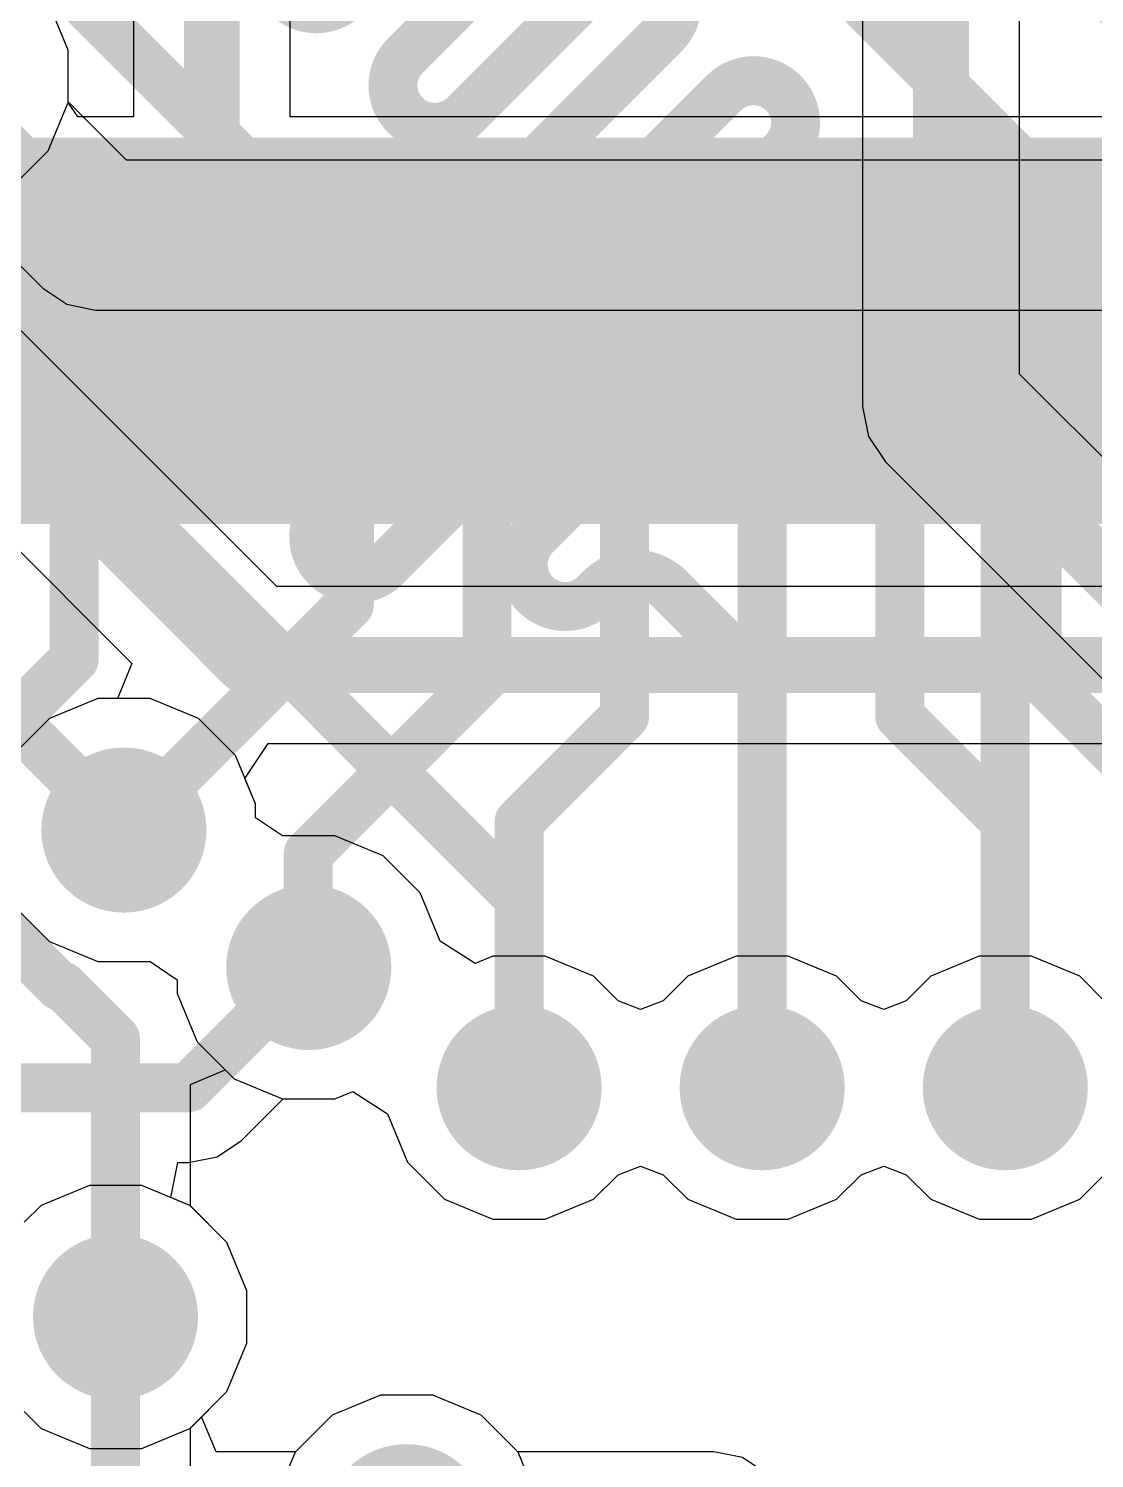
# Model space of a CAD drawing. Header units: inches. Extents: x -3 to 128, y -12 to 41.
# Drawn here: x 95.37 to 99.25, y 24.21 to 29.41 of the extents above; entities that cross this region are included whole.
import ezdxf

# ---------------------------------------------------------------- set-up
doc = ezdxf.new("R2010")
doc.units = ezdxf.units.IN
for name, color, linetype in [('Bottom Layer', 5, 'Continuous'), ('Layer 1', 16, 'Continuous'), ('Layer 2', 76, 'Continuous'), ('Top Layer', 1, 'Continuous'), ('Top Paste', 8, 'Continuous'), ('Top Solder', 216, 'Continuous'), ('Via Holes', 16, 'Continuous')]:
    doc.layers.add(name, color=color, linetype=linetype)

msp = doc.modelspace()

# ---------------------------------------------------------------- hatches: boundary and pattern name
at = {"layer": 'Bottom Layer'}
h = msp.add_hatch(color=5, dxfattribs=at)
edge = h.paths.add_edge_path()
edge.add_arc((95.72059596, 26.4952607), 0.2999994, 0, 360)
h = msp.add_hatch(color=5, dxfattribs=at)
edge = h.paths.add_edge_path()
edge.add_arc((96.39229642, 25.99614054), 0.2999994, 0, 360)
h = msp.add_hatch(color=5, dxfattribs=at)
edge = h.paths.add_edge_path()
edge.add_arc((97.15679069999999, 25.5590675), 0.2999994, 0, 360)
h = msp.add_hatch(color=5, dxfattribs=at)
edge = h.paths.add_edge_path()
edge.add_arc((98.04012396, 25.5590675), 0.2999994, 0, 360)
h = msp.add_hatch(color=5, dxfattribs=at)
edge = h.paths.add_edge_path()
edge.add_arc((98.92345467999999, 25.5590675), 0.2999994, 0, 360)
h = msp.add_hatch(color=5, dxfattribs=at)
edge = h.paths.add_edge_path()
edge.add_arc((95.69012357999999, 24.72614054), 0.2999994, 0, 360)
h = msp.add_hatch(color=5, dxfattribs=at)
edge = h.paths.add_edge_path()
edge.add_arc((96.74789642, 23.96414054), 0.2999994, 0, 360)
at = {"layer": 'Layer 1'}
h = msp.add_hatch(color=16, dxfattribs=at)
edge = h.paths.add_edge_path()
edge.add_arc((95.72059596, 26.4952607), 0.2999994, 0, 360)
h = msp.add_hatch(color=16, dxfattribs=at)
edge = h.paths.add_edge_path()
edge.add_arc((96.39229642, 25.99614054), 0.2999994, 0, 360)
h = msp.add_hatch(color=16, dxfattribs=at)
edge = h.paths.add_edge_path()
edge.add_arc((97.15679069999999, 25.5590675), 0.2999994, 0, 360)
h = msp.add_hatch(color=16, dxfattribs=at)
edge = h.paths.add_edge_path()
edge.add_arc((98.04012396, 25.5590675), 0.2999994, 0, 360)
h = msp.add_hatch(color=16, dxfattribs=at)
edge = h.paths.add_edge_path()
edge.add_arc((98.92345467999999, 25.5590675), 0.2999994, 0, 360)
h = msp.add_hatch(color=16, dxfattribs=at)
edge = h.paths.add_edge_path()
edge.add_arc((95.69012357999999, 24.72614054), 0.2999994, 0, 360)
h = msp.add_hatch(color=16, dxfattribs=at)
edge = h.paths.add_edge_path()
edge.add_arc((96.74789642, 23.96414054), 0.2999994, 0, 360)
at = {"layer": 'Layer 2'}
h = msp.add_hatch(color=76, dxfattribs=at)
edge = h.paths.add_edge_path()
edge.add_arc((95.72059596, 26.4952607), 0.2999994, 0, 360)
h = msp.add_hatch(color=76, dxfattribs=at)
edge = h.paths.add_edge_path()
edge.add_arc((96.39229642, 25.99614054), 0.2999994, 0, 360)
h = msp.add_hatch(color=76, dxfattribs=at)
edge = h.paths.add_edge_path()
edge.add_arc((97.15679069999999, 25.5590675), 0.2999994, 0, 360)
h = msp.add_hatch(color=76, dxfattribs=at)
edge = h.paths.add_edge_path()
edge.add_arc((98.04012396, 25.5590675), 0.2999994, 0, 360)
h = msp.add_hatch(color=76, dxfattribs=at)
edge = h.paths.add_edge_path()
edge.add_arc((98.92345467999999, 25.5590675), 0.2999994, 0, 360)
h = msp.add_hatch(color=76, dxfattribs=at)
edge = h.paths.add_edge_path()
edge.add_arc((95.69012357999999, 24.72614054), 0.2999994, 0, 360)
h = msp.add_hatch(color=76, dxfattribs=at)
edge = h.paths.add_edge_path()
edge.add_arc((96.74789642, 23.96414054), 0.2999994, 0, 360)
at = {"layer": 'Top Layer'}
for points in [[(95.39012417999999, 27.70906701), (95.39012417999999, 28.90906715), (95.69012357999999, 28.90906715), (95.69012357999999, 27.70906701)], [(95.89012318, 27.70906701), (95.89012318, 28.90906715), (96.19012258, 28.90906715), (96.19012258, 27.70906701)], [(96.39012218, 27.70906701), (96.39012218, 28.90906715), (96.69012158, 28.90906715), (96.69012158, 27.70906701)], [(96.89012371999999, 27.70906701), (96.89012371999999, 28.90906715), (97.19012312, 28.90906715), (97.19012312, 27.70906701)], [(97.39012272, 27.70906701), (97.39012272, 28.90906715), (97.69012212, 28.90906715), (97.69012212, 27.70906701)], [(97.89012426, 27.70906701), (97.89012426, 28.90906715), (98.19012366, 28.90906715), (98.19012366, 27.70906701)], [(98.39012326, 27.70906701), (98.39012326, 28.90906715), (98.69012265999999, 28.90906715), (98.69012265999999, 27.70906701)], [(98.89012226, 27.70906701), (98.89012226, 28.90906715), (99.19012165999999, 28.90906715), (99.19012165999999, 27.70906701)]]:
    msp.add_hatch(color=1, dxfattribs=at).paths.add_polyline_path(points)
h = msp.add_hatch(color=1, dxfattribs=at)
edge = h.paths.add_edge_path()
edge.add_arc((95.72059596, 26.4952607), 0.2999994, 0, 360)
h = msp.add_hatch(color=1, dxfattribs=at)
edge = h.paths.add_edge_path()
edge.add_arc((96.39229642, 25.99614054), 0.2999994, 0, 360)
h = msp.add_hatch(color=1, dxfattribs=at)
edge = h.paths.add_edge_path()
edge.add_arc((97.15679069999999, 25.5590675), 0.2999994, 0, 360)
h = msp.add_hatch(color=1, dxfattribs=at)
edge = h.paths.add_edge_path()
edge.add_arc((98.04012396, 25.5590675), 0.2999994, 0, 360)
h = msp.add_hatch(color=1, dxfattribs=at)
edge = h.paths.add_edge_path()
edge.add_arc((98.92345467999999, 25.5590675), 0.2999994, 0, 360)
h = msp.add_hatch(color=1, dxfattribs=at)
edge = h.paths.add_edge_path()
edge.add_arc((95.69012357999999, 24.72614054), 0.2999994, 0, 360)
h = msp.add_hatch(color=1, dxfattribs=at)
edge = h.paths.add_edge_path()
edge.add_arc((96.74789642, 23.96414054), 0.2999994, 0, 360)
at = {"layer": 'Top Paste'}
for points in [[(95.39012417999999, 27.70906701), (95.39012417999999, 28.90906715), (95.69012357999999, 28.90906715), (95.69012357999999, 27.70906701)], [(95.89012318, 27.70906701), (95.89012318, 28.90906715), (96.19012258, 28.90906715), (96.19012258, 27.70906701)], [(96.39012218, 27.70906701), (96.39012218, 28.90906715), (96.69012158, 28.90906715), (96.69012158, 27.70906701)], [(96.89012371999999, 27.70906701), (96.89012371999999, 28.90906715), (97.19012312, 28.90906715), (97.19012312, 27.70906701)], [(97.39012272, 27.70906701), (97.39012272, 28.90906715), (97.69012212, 28.90906715), (97.69012212, 27.70906701)], [(97.89012426, 27.70906701), (97.89012426, 28.90906715), (98.19012366, 28.90906715), (98.19012366, 27.70906701)], [(98.39012326, 27.70906701), (98.39012326, 28.90906715), (98.69012265999999, 28.90906715), (98.69012265999999, 27.70906701)], [(98.89012226, 27.70906701), (98.89012226, 28.90906715), (99.19012165999999, 28.90906715), (99.19012165999999, 27.70906701)]]:
    msp.add_hatch(color=8, dxfattribs=at).paths.add_polyline_path(points)
at = {"layer": 'Top Solder'}
for points in [[(95.28852418, 27.60746701), (95.28852418, 29.01066715), (95.79172358, 29.01066715), (95.79172358, 27.60746701)], [(95.78852318, 27.60746701), (95.78852318, 29.01066715), (96.29172258, 29.01066715), (96.29172258, 27.60746701)], [(96.28852218, 27.60746701), (96.28852218, 29.01066715), (96.79172158, 29.01066715), (96.79172158, 27.60746701)], [(96.78852371999999, 27.60746701), (96.78852371999999, 29.01066715), (97.29172312, 29.01066715), (97.29172312, 27.60746701)], [(97.28852271999999, 27.60746701), (97.28852271999999, 29.01066715), (97.79172212, 29.01066715), (97.79172212, 27.60746701)], [(97.78852426, 27.60746701), (97.78852426, 29.01066715), (98.29172365999999, 29.01066715), (98.29172365999999, 27.60746701)], [(98.28852325999999, 27.60746701), (98.28852325999999, 29.01066715), (98.79172265999999, 29.01066715), (98.79172265999999, 27.60746701)], [(98.78852226, 27.60746701), (98.78852226, 29.01066715), (99.29172166, 29.01066715), (99.29172166, 27.60746701)]]:
    msp.add_hatch(color=216, dxfattribs=at).paths.add_polyline_path(points)
at = {"layer": 'Via Holes'}
h = msp.add_hatch(color=7, dxfattribs=at)
edge = h.paths.add_edge_path()
edge.add_arc((95.72059596, 26.4952607), 0.1499997, 0, 360)
h = msp.add_hatch(color=7, dxfattribs=at)
edge = h.paths.add_edge_path()
edge.add_arc((96.39229642, 25.99614054), 0.1499997, 0, 360)
h = msp.add_hatch(color=7, dxfattribs=at)
edge = h.paths.add_edge_path()
edge.add_arc((97.15679069999999, 25.5590675), 0.1499997, 0, 360)
h = msp.add_hatch(color=7, dxfattribs=at)
edge = h.paths.add_edge_path()
edge.add_arc((98.04012396, 25.5590675), 0.1499997, 0, 360)
h = msp.add_hatch(color=7, dxfattribs=at)
edge = h.paths.add_edge_path()
edge.add_arc((98.92345467999999, 25.5590675), 0.1499997, 0, 360)
h = msp.add_hatch(color=7, dxfattribs=at)
edge = h.paths.add_edge_path()
edge.add_arc((95.69012357999999, 24.72614054), 0.1499997, 0, 360)

# ---------------------------------------------------------------- linework, layer by layer
at = {"layer": 'Bottom Layer'}
for p, q in [((98.40524896, 33.52411634), (98.40524896, 28.0340816)), ((98.97499635999999, 28.15206968), (98.97499635999999, 33.40612826)), ((95.51792428, 29.32936222), (95.44518375999999, 29.50497528)), ((95.51792428, 29.13928386), (95.51792428, 29.32936222)), ((95.44518375999999, 28.9636708), (95.51792428, 29.13928386)), ((95.31077712, 28.82926416), (95.44518375999999, 28.9636708)), ((99.74732146, 27.37974204), (98.97499635999999, 28.15206968)), ((98.40524896, 28.0340816), (98.40524642, 28.0340689)), ((98.40524642, 28.0340689), (98.42693293999999, 27.9250521)), ((98.42693293999999, 27.9250521), (98.48868542, 27.83263166)), ((98.48868542, 27.83263166), (99.42788089999999, 26.89343872)), ((95.62555678, 26.9730601), (95.44994372, 26.90031958)), ((95.81563514, 26.9730601), (95.62555678, 26.9730601)), ((95.9912482, 26.90031958), (95.81563514, 26.9730601)), ((95.44994372, 26.90031958), (95.31553708, 26.76591294)), ((96.12565484, 26.76591294), (95.9912482, 26.90031958)), ((96.19839535999999, 26.59029988), (96.12565484, 26.76591294)), ((96.19839535999999, 26.54000026), (96.19839535999999, 26.59029988)), ((96.29725977999999, 26.47393994), (96.19839535999999, 26.54000026)), ((96.4873356, 26.47393994), (96.29725977999999, 26.47393994)), ((96.66294866, 26.40119942), (96.4873356, 26.47393994)), ((96.79735529999999, 26.26679278), (96.66294866, 26.40119942)), ((96.87009581999999, 26.09118226), (96.79735529999999, 26.26679278)), ((95.31553708, 26.22460846), (95.44994372, 26.09020182)), ((95.44994372, 26.09020182), (95.62555678, 26.0174613)), ((96.99709836, 26.01008767999999), (96.87009581999999, 26.09118226)), ((97.06175151999999, 26.0368669), (96.99709836, 26.01008767999999)), ((97.25182988, 26.0368669), (97.06175151999999, 26.0368669)), ((97.42744293999999, 25.96412638), (97.25182988, 26.0368669)), ((97.94508478, 26.0368669), (97.76947171999998, 25.96412638)), ((98.13516313999999, 26.0368669), (97.94508478, 26.0368669)), ((98.31077619999999, 25.96412638), (98.13516313999999, 26.0368669)), ((98.82841549999999, 26.0368669), (98.65280244, 25.96412638)), ((99.01849385999999, 26.0368669), (98.82841549999999, 26.0368669)), ((99.19410692, 25.96412638), (99.01849385999999, 26.0368669)), ((95.62555678, 26.0174613), (95.8156326, 26.0174613)), ((95.8156326, 26.0174613), (95.91449702, 25.95140098)), ((95.91449702, 25.95140098), (95.91449702, 25.90110136)), ((97.51641914, 25.87515018), (97.42744293999999, 25.96412638)), ((97.76947171999998, 25.96412638), (97.68049552, 25.87515018)), ((98.39974985999999, 25.87515272), (98.31077619999999, 25.96412638)), ((98.65280244, 25.96412638), (98.56382878, 25.87515272)), ((99.28308312, 25.87515018), (99.19410692, 25.96412638)), ((95.91449702, 25.90110136), (95.98723754, 25.7254883)), ((97.59845605999999, 25.843738), (97.51641914, 25.87515018)), ((97.68049552, 25.87515018), (97.59845605999999, 25.843738)), ((98.48178931999999, 25.843738), (98.39974985999999, 25.87515272)), ((98.56382878, 25.87515272), (98.48178931999999, 25.843738)), ((95.98723754, 25.7254883), (96.12164418, 25.59108166)), ((96.12164418, 25.59108166), (96.29725724, 25.51834114)), ((96.29725724, 25.51834114), (96.4873356, 25.51834114)), ((96.4873356, 25.51834114), (96.55198876, 25.54512036)), ((96.55198876, 25.54512036), (96.67899129999999, 25.46402578)), ((96.67899129999999, 25.46402578), (96.75173181999999, 25.28841526)), ((96.75173181999999, 25.28841526), (96.88613846, 25.15400862)), ((97.51641914, 25.24298482), (97.59845859999999, 25.274397)), ((97.59845859999999, 25.274397), (97.68049552, 25.24298482)), ((98.39974985999999, 25.24298228), (98.48178931999999, 25.274397)), ((98.48178931999999, 25.274397), (98.56382878, 25.24298228)), ((95.59508439999999, 25.20393994), (95.41947133999999, 25.13119942)), ((95.78516275999999, 25.20393994), (95.59508439999999, 25.20393994)), ((95.96077582, 25.13119942), (95.78516275999999, 25.20393994)), ((97.42744293999999, 25.15400862), (97.51641914, 25.24298482)), ((97.68049552, 25.24298482), (97.76947171999998, 25.15400862)), ((98.31077619999999, 25.15400862), (98.39974985999999, 25.24298228)), ((98.56382878, 25.24298228), (98.65280244, 25.15400862)), ((99.19410692, 25.15400862), (99.28308312, 25.24298482)), ((96.88613846, 25.15400862), (97.06175151999999, 25.0812681)), ((97.25182988, 25.0812681), (97.42744293999999, 25.15400862)), ((97.76947171999998, 25.15400862), (97.94508478, 25.0812681)), ((98.13516313999999, 25.0812681), (98.31077619999999, 25.15400862)), ((98.65280244, 25.15400862), (98.82841549999999, 25.0812681)), ((99.01849385999999, 25.0812681), (99.19410692, 25.15400862)), ((95.41947133999999, 25.13119942), (95.3584453, 25.07017338)), ((96.09518245999999, 24.99679278), (95.96077582, 25.13119942)), ((97.06175151999999, 25.0812681), (97.25182988, 25.0812681)), ((97.94508478, 25.0812681), (98.13516313999999, 25.0812681)), ((98.82841549999999, 25.0812681), (99.01849385999999, 25.0812681)), ((96.16792298, 24.82117972), (96.09518245999999, 24.99679278)), ((96.16792298, 24.63110136), (96.16792298, 24.82117972)), ((96.09518245999999, 24.4554883), (96.16792298, 24.63110136)), ((95.96077582, 24.32108166), (96.09518245999999, 24.4554883)), ((96.65285723999999, 24.44193994), (96.47724418, 24.36919942)), ((96.8429356, 24.44193994), (96.65285723999999, 24.44193994)), ((97.01854866, 24.36919942), (96.8429356, 24.44193994)), ((95.3584453, 24.3821077), (95.41947133999999, 24.32108166)), ((96.47724418, 24.36919942), (96.34283753999999, 24.23479278)), ((97.1529553, 24.23479278), (97.01854866, 24.36919942)), ((95.41947133999999, 24.32108166), (95.59508439999999, 24.24834114)), ((95.78516275999999, 24.24834114), (95.96077582, 24.32108166)), ((95.59508439999999, 24.24834114), (95.78516275999999, 24.24834114)), ((96.34283753999999, 24.23479278), (96.27009702, 24.05917972)), ((97.22569582, 24.05917972), (97.1529553, 24.23479278))]:
    msp.add_line(p, q, dxfattribs=at)
at = {"layer": 'Bottom Layer', "const_width": 0.2032}
for points in [[(98.69012265999999, 28.0340689), (98.69012265999999, 33.52412904)], [(98.69012265999999, 28.0340689), (99.62932321999999, 27.09486834)]]:
    msp.add_lwpolyline(points, dxfattribs=at)
at = {"layer": 'Bottom Layer', "const_width": 0.1016}
msp.add_lwpolyline([(98.63932265999999, 28.0340689, 1), (98.74092266, 28.0340689, 1)], format="xyb", close=True, dxfattribs=at)
msp.add_lwpolyline([(98.63932265999999, 28.0340689, 1), (98.74092266, 28.0340689, 1)], format="xyb", close=True, dxfattribs=at)
at = {"layer": 'Layer 1'}
for p, q in [((96.14750392, 25.36678442), (96.29906064, 25.51834114)), ((96.29906064, 25.51834114), (96.4873356, 25.51834114)), ((96.4873356, 25.51834114), (96.55198876, 25.54512036)), ((96.55198876, 25.54512036), (96.67899129999999, 25.46402578)), ((96.67899129999999, 25.46402578), (96.75173181999999, 25.28841526)), ((96.05928464, 25.30783864), (96.14750392, 25.36678442)), ((95.95522337999999, 25.28714018), (96.05928464, 25.30783864)), ((95.89090803999999, 25.16014018), (95.91616833999998, 25.28714018)), ((95.91616833999998, 25.28714018), (95.95522337999999, 25.28714018)), ((96.75173181999999, 25.28841526), (96.88613846, 25.15400862)), ((97.51641914, 25.24298482), (97.59845859999999, 25.274397)), ((97.59845859999999, 25.274397), (97.68049552, 25.24298482)), ((98.39974985999999, 25.24298228), (98.48178931999999, 25.274397)), ((98.48178931999999, 25.274397), (98.56382878, 25.24298228)), ((97.42744293999999, 25.15400862), (97.51641914, 25.24298482)), ((97.68049552, 25.24298482), (97.76947171999998, 25.15400862)), ((98.31077619999999, 25.15400862), (98.39974985999999, 25.24298228)), ((98.56382878, 25.24298228), (98.65280244, 25.15400862)), ((99.19410692, 25.15400862), (99.28308312, 25.24298482)), ((95.96077582, 25.13119942), (95.89090803999999, 25.16014018)), ((96.88613846, 25.15400862), (97.06175151999999, 25.0812681)), ((97.25182988, 25.0812681), (97.42744293999999, 25.15400862)), ((97.76947171999998, 25.15400862), (97.94508478, 25.0812681)), ((98.13516313999999, 25.0812681), (98.31077619999999, 25.15400862)), ((98.65280244, 25.15400862), (98.82841549999999, 25.0812681)), ((99.01849385999999, 25.0812681), (99.19410692, 25.15400862)), ((96.09518245999999, 24.99679278), (95.96077582, 25.13119942)), ((97.06175151999999, 25.0812681), (97.25182988, 25.0812681)), ((97.94508478, 25.0812681), (98.13516313999999, 25.0812681)), ((98.82841549999999, 25.0812681), (99.01849385999999, 25.0812681)), ((96.16792298, 24.82117972), (96.09518245999999, 24.99679278)), ((96.16792298, 24.63110136), (96.16792298, 24.82117972)), ((96.09518245999999, 24.4554883), (96.16792298, 24.63110136)), ((96.00275948, 24.36306532), (96.09518245999999, 24.4554883)), ((96.65285723999999, 24.44193994), (96.47724418, 24.36919942)), ((96.8429356, 24.44193994), (96.65285723999999, 24.44193994)), ((97.01854866, 24.36919942), (96.8429356, 24.44193994)), ((96.47724418, 24.36919942), (96.34411008, 24.23606532)), ((97.1529553, 24.23479278), (97.01854866, 24.36919942)), ((96.05536541999999, 24.23606532), (96.00275948, 24.36306532)), ((96.34411008, 24.23606532), (96.05536541999999, 24.23606532)), ((97.22569582, 24.05917972), (97.1529553, 24.23479278))]:
    msp.add_line(p, q, dxfattribs=at)
at = {"layer": 'Layer 1', "const_width": 0.1778}
for points in [[(95.82218325999999, 33.0037567), (100.6901212, 28.13581876)], [(95.58011617999999, 32.32074054), (99.80678794, 28.09406878)], [(94.83489542, 30.240986), (96.09632038, 28.97956104)], [(96.74289769999999, 29.3084377), (97.25460355999999, 29.82014356)], [(96.95842431999999, 29.09291108), (97.47013017999998, 29.60461694)], [(97.17395094, 28.87738446), (97.6856568, 29.38909032)], [(96.74289769999999, 29.30843516), (96.74289769999999, 29.3084377)], [(94.15484598, 29.24959098), (97.15679069999999, 26.24764626)], [(97.38947756, 28.66185784), (97.90118342, 29.1735637)], [(97.90118342, 29.17356116), (97.90118342, 29.1735637)], [(96.74289515999999, 29.09291108), (96.74289769999999, 29.09291362)], [(96.74289769999999, 29.09291362), (96.74290024, 29.09291108)], [(96.74289769999999, 29.09290854), (96.74290024, 29.09291108)], [(96.09632038, 28.97956104), (96.15918284, 28.91669858)], [(97.60500164, 28.44633376), (98.11670749999999, 28.95803962)], [(96.1591803, 28.91669858), (96.37471708, 28.7011618)], [(97.17395094, 28.87738192), (97.17395094, 28.87738446)], [(96.37471454, 28.70115926), (96.37471708, 28.7011618)], [(97.82052825999999, 28.23080714), (98.33223412, 28.742513)], [(98.33223412, 28.74251046), (98.33223412, 28.742513)], [(98.54775819999999, 28.742513), (98.54776073999999, 28.74251046)], [(97.1739484, 28.66185784), (97.17395094, 28.66186038)], [(97.17395094, 28.66186038), (97.17395348, 28.66185784)], [(97.17395094, 28.6618553), (97.17395348, 28.66185784)], [(98.03605488, 28.01528052), (98.54776073999999, 28.52698638)], [(96.02392784, 28.0989278), (96.37471708, 28.44971704)], [(97.60500164, 28.44633122), (97.60500164, 28.44633376)], [(96.23945445999999, 27.88340118), (96.73671533999999, 28.38066206)], [(96.73671533999999, 28.38065952), (96.73671533999999, 28.38066206)], [(96.95223941999998, 28.38066206), (96.95224196, 28.38065952)], [(97.60499909999999, 28.23080714), (97.60500164, 28.23080968)], [(97.60500164, 28.23080968), (97.60500418, 28.23080714)], [(97.60500164, 28.2308046), (97.60500418, 28.23080714)], [(96.45498108, 27.66787456), (96.95224196, 28.16513544)], [(96.02392784, 28.09892526), (96.02392784, 28.0989278)], [(98.2515815, 27.7997539), (98.56572616, 28.11389856)], [(98.81716838, 28.11389602), (98.81717092, 28.11389856)], [(98.81717092, 28.11389856), (98.92345467999999, 28.0076148)], [(98.03605488, 28.01527798), (98.03605488, 28.01528052)], [(98.92345467999999, 26.83688308), (98.92345467999999, 28.0076148)], [(96.67050769999999, 27.45234794), (97.16776857999999, 27.94960882)], [(97.16776857999999, 27.94960628), (97.16776857999999, 27.94960882)], [(97.38329266, 27.94960882), (97.38329519999999, 27.94960628)], [(96.0239253, 27.88340118), (96.02392784, 27.88340372)], [(96.02392784, 27.88340372), (96.02393038, 27.88340118)], [(96.02392784, 27.88339864), (96.02393038, 27.88340118)], [(98.03605234, 27.7997539), (98.03605488, 27.79975644)], [(98.03605488, 27.79975644), (98.03605741999999, 27.7997539)], [(98.03605488, 27.79975136), (98.03605741999999, 27.7997539)], [(97.21659246, 27.56737692), (97.38329519999999, 27.7340822)], [(96.45498108, 27.66787202), (96.45498108, 27.66787456)], [(96.45497854, 27.45234794), (96.45498108, 27.45235048)], [(96.45498108, 27.45235048), (96.45498362, 27.45234794)], [(96.45498108, 27.4523454), (96.45498362, 27.45234794)], [(97.43211654, 27.35185538), (97.45234763999999, 27.37208648)], [(97.70378986, 27.37208394), (97.7037924, 27.37208648)], [(97.7037924, 27.37208648), (98.04012396, 27.03575746)], [(98.04012396, 26.09105018), (98.04012396, 27.03575746)], [(95.24008891999999, 26.97576774), (95.72059596, 26.4952607)], [(98.92345467999999, 25.5590675), (98.92345467999999, 26.83688308)], [(97.15679069999999, 25.5590675), (97.15679069999999, 26.24764626)], [(98.04012396, 25.5590675), (98.04012396, 26.09105018)], [(95.95522337999999, 25.55906496), (96.39229642, 25.996138)], [(88.71243624, 25.55906496), (95.95522337999999, 25.55906496)]]:
    msp.add_lwpolyline(points, dxfattribs=at)
for points in [[(97.6856568, 29.6046144, -0.4142135623730951), (97.6856568, 29.38909032)], [(96.52737108, 29.52396432, -0.4142135623730951), (96.311847, 29.52396432)], [(96.74289769999999, 29.09291362, -0.4142032071760371), (96.74289769999999, 29.30843516)], [(97.90118342, 29.17356116, -0.4142101105238394), (98.11670749999999, 29.1735637)], [(98.11670749999999, 29.1735637, -0.4142135623730951), (98.11670749999999, 28.95803962)], [(96.95842431999999, 29.09291108, -0.4142135623730951), (96.74290024, 29.09291108)], [(97.17395094, 28.66186038, -0.4142032071760371), (97.17395094, 28.87738192)], [(98.33223412, 28.74251046, -0.4142101105238394), (98.54775819999999, 28.742513)], [(96.37471708, 28.7011618, -0.414207644992121), (96.37471708, 28.44971704)], [(98.54776073999999, 28.74251046, -0.4142135623730951), (98.54776073999999, 28.52698638)], [(97.38947756, 28.66185784, -0.4142135623730951), (97.17395348, 28.66185784)], [(97.60500164, 28.23080968, -0.4142032071760371), (97.60500164, 28.44633122)], [(96.73671533999999, 28.38065952, -0.4142101105238394), (96.95223941999998, 28.38066206)], [(96.95224196, 28.38065952, -0.4142135623730951), (96.95224196, 28.16513544)], [(97.82052825999999, 28.23080714, -0.4142135623730951), (97.60500418, 28.23080714)], [(98.56572616, 28.11389856, -0.4142076449921211), (98.81717092, 28.11389856)], [(96.02392784, 27.88340372, -0.4142032071760371), (96.02392784, 28.09892526)], [(97.16776857999999, 27.94960628, -0.4142101105238394), (97.38329266, 27.94960882)], [(98.03605488, 27.79975644, -0.4142032071760371), (98.03605488, 28.01527798)], [(97.38329519999999, 27.94960628, -0.4142135623730951), (97.38329519999999, 27.7340822)], [(96.23945445999999, 27.88340118, -0.4142135623730951), (96.02393038, 27.88340118)], [(98.2515815, 27.7997539, -0.4142135623730951), (98.03605741999999, 27.7997539)], [(96.45498108, 27.45235048, -0.4142032071760371), (96.45498108, 27.66787202)], [(97.21659246, 27.35185538, -0.4142032071760371), (97.21659246, 27.56737692)], [(96.67050769999999, 27.45234794, -0.4142135623730951), (96.45498362, 27.45234794)], [(97.45234763999999, 27.37208648, -0.4142076449921211), (97.7037924, 27.37208648)], [(97.43211654, 27.35185538, -0.4142135623730951), (97.21659246, 27.35185538)]]:
    msp.add_lwpolyline(points, format="xyb", dxfattribs=at)
at = {"layer": 'Layer 1', "const_width": 0.0889}
for points in [[(97.64120679999999, 29.38909032, 1), (97.7301068, 29.38909032, 1)], [(97.64120679999999, 29.38909032, 1), (97.7301068, 29.38909032, 1)], [(96.69844769999999, 29.3084377, 1), (96.78734769999998, 29.3084377, 1)], [(96.69844769999999, 29.3084377, 1), (96.78734769999998, 29.3084377, 1)], [(96.69844769999999, 29.30843516, 1), (96.78734769999998, 29.30843516, 1)], [(96.69844769999999, 29.30843516, 1), (96.78734769999998, 29.30843516, 1)], [(97.85673342, 29.1735637, 1), (97.94563342, 29.1735637, 1)], [(97.85673342, 29.1735637, 1), (97.94563342, 29.1735637, 1)], [(97.85673342, 29.17356116, 1), (97.94563342, 29.17356116, 1)], [(97.85673342, 29.17356116, 1), (97.94563342, 29.17356116, 1)], [(98.07225749999999, 29.1735637, 1), (98.16115749999999, 29.1735637, 1)], [(98.07225749999999, 29.1735637, 1), (98.16115749999999, 29.1735637, 1)], [(96.69844515999999, 29.09291108, 1), (96.78734515999999, 29.09291108, 1)], [(96.69844769999999, 29.09291362, 1), (96.78734769999998, 29.09291362, 1)], [(96.69844769999999, 29.09291362, 1), (96.78734769999998, 29.09291362, 1)], [(96.69844769999999, 29.09291362, 1), (96.78734769999998, 29.09291362, 1)], [(96.69844769999999, 29.09290854, 1), (96.78734769999998, 29.09290854, 1)], [(96.69845023999999, 29.09291108, 1), (96.78735024, 29.09291108, 1)], [(96.69845023999999, 29.09291108, 1), (96.78735024, 29.09291108, 1)], [(96.69845023999999, 29.09291108, 1), (96.78735024, 29.09291108, 1)], [(96.91397432, 29.09291108, 1), (97.00287431999999, 29.09291108, 1)], [(96.91397432, 29.09291108, 1), (97.00287431999999, 29.09291108, 1)], [(96.05187038, 28.97956104, 1), (96.14077038, 28.97956104, 1)], [(96.05187038, 28.97956104, 1), (96.14077038, 28.97956104, 1)], [(98.07225749999999, 28.95803962, 1), (98.16115749999999, 28.95803962, 1)], [(98.07225749999999, 28.95803962, 1), (98.16115749999999, 28.95803962, 1)], [(96.11473029999999, 28.91669858, 1), (96.2036303, 28.91669858, 1)], [(96.11473284, 28.91669858, 1), (96.20363284, 28.91669858, 1)], [(97.12950094, 28.87738446, 1), (97.21840094, 28.87738446, 1)], [(97.12950094, 28.87738446, 1), (97.21840094, 28.87738446, 1)], [(97.12950094, 28.87738192, 1), (97.21840094, 28.87738192, 1)], [(97.12950094, 28.87738192, 1), (97.21840094, 28.87738192, 1)], [(96.33026454, 28.70115926, 1), (96.41916454, 28.70115926, 1)], [(96.33026707999998, 28.7011618, 1), (96.41916708, 28.7011618, 1)], [(96.33026707999998, 28.7011618, 1), (96.41916708, 28.7011618, 1)], [(96.33026707999998, 28.7011618, 1), (96.41916708, 28.7011618, 1)], [(98.28778412, 28.742513, 1), (98.37668412, 28.742513, 1)], [(98.28778412, 28.742513, 1), (98.37668412, 28.742513, 1)], [(98.28778412, 28.74251046, 1), (98.37668412, 28.74251046, 1)], [(98.28778412, 28.74251046, 1), (98.37668412, 28.74251046, 1)], [(98.50330819999999, 28.742513, 1), (98.59220819999999, 28.742513, 1)], [(98.50330819999999, 28.742513, 1), (98.59220819999999, 28.742513, 1)], [(98.50331073999999, 28.74251046, 1), (98.59221073999998, 28.74251046, 1)], [(98.50331073999999, 28.74251046, 1), (98.59221073999998, 28.74251046, 1)], [(97.1294984, 28.66185784, 1), (97.2183984, 28.66185784, 1)], [(97.12950094, 28.66186038, 1), (97.21840094, 28.66186038, 1)], [(97.12950094, 28.66186038, 1), (97.21840094, 28.66186038, 1)], [(97.12950094, 28.66186038, 1), (97.21840094, 28.66186038, 1)], [(97.12950094, 28.6618553, 1), (97.21840094, 28.6618553, 1)], [(97.12950348, 28.66185784, 1), (97.21840347999999, 28.66185784, 1)], [(97.12950348, 28.66185784, 1), (97.21840347999999, 28.66185784, 1)], [(97.12950348, 28.66185784, 1), (97.21840347999999, 28.66185784, 1)], [(97.34502755999999, 28.66185784, 1), (97.43392756, 28.66185784, 1)], [(97.34502755999999, 28.66185784, 1), (97.43392756, 28.66185784, 1)], [(98.50331073999999, 28.52698638, 1), (98.59221073999998, 28.52698638, 1)], [(98.50331073999999, 28.52698638, 1), (98.59221073999998, 28.52698638, 1)], [(96.33026707999998, 28.44971704, 1), (96.41916708, 28.44971704, 1)], [(96.33026707999998, 28.44971704, 1), (96.41916708, 28.44971704, 1)], [(97.56055163999999, 28.44633376, 1), (97.64945164, 28.44633376, 1)], [(97.56055163999999, 28.44633376, 1), (97.64945164, 28.44633376, 1)], [(97.56055163999999, 28.44633122, 1), (97.64945164, 28.44633122, 1)], [(97.56055163999999, 28.44633122, 1), (97.64945164, 28.44633122, 1)], [(96.69226533999999, 28.38066206, 1), (96.78116533999999, 28.38066206, 1)], [(96.69226533999999, 28.38066206, 1), (96.78116533999999, 28.38066206, 1)], [(96.69226533999999, 28.38065952, 1), (96.78116533999999, 28.38065952, 1)], [(96.69226533999999, 28.38065952, 1), (96.78116533999999, 28.38065952, 1)], [(96.90778941999999, 28.38066206, 1), (96.99668942, 28.38066206, 1)], [(96.90778941999999, 28.38066206, 1), (96.99668942, 28.38066206, 1)], [(96.90779196, 28.38065952, 1), (96.99669195999999, 28.38065952, 1)], [(96.90779196, 28.38065952, 1), (96.99669195999999, 28.38065952, 1)], [(97.56054909999999, 28.23080714, 1), (97.64944909999998, 28.23080714, 1)], [(97.56055163999999, 28.23080968, 1), (97.64945164, 28.23080968, 1)], [(97.56055163999999, 28.23080968, 1), (97.64945164, 28.23080968, 1)], [(97.56055163999999, 28.23080968, 1), (97.64945164, 28.23080968, 1)], [(97.56055163999999, 28.2308046, 1), (97.64945164, 28.2308046, 1)], [(97.56055418, 28.23080714, 1), (97.64945417999999, 28.23080714, 1)], [(97.56055418, 28.23080714, 1), (97.64945417999999, 28.23080714, 1)], [(97.56055418, 28.23080714, 1), (97.64945417999999, 28.23080714, 1)], [(97.77607825999999, 28.23080714, 1), (97.86497825999999, 28.23080714, 1)], [(97.77607825999999, 28.23080714, 1), (97.86497825999999, 28.23080714, 1)], [(96.90779196, 28.16513544, 1), (96.99669195999999, 28.16513544, 1)], [(96.90779196, 28.16513544, 1), (96.99669195999999, 28.16513544, 1)], [(95.97947784, 28.0989278, 1), (96.06837784, 28.0989278, 1)], [(95.97947784, 28.0989278, 1), (96.06837784, 28.0989278, 1)], [(95.97947784, 28.09892526, 1), (96.06837784, 28.09892526, 1)], [(95.97947784, 28.09892526, 1), (96.06837784, 28.09892526, 1)], [(98.52127616, 28.11389856, 1), (98.61017616, 28.11389856, 1)], [(98.52127616, 28.11389856, 1), (98.61017616, 28.11389856, 1)], [(98.77271838, 28.11389602, 1), (98.86161838, 28.11389602, 1)], [(98.77272092, 28.11389856, 1), (98.86162092, 28.11389856, 1)], [(98.77272092, 28.11389856, 1), (98.86162092, 28.11389856, 1)], [(98.77272092, 28.11389856, 1), (98.86162092, 28.11389856, 1)], [(97.99160488, 28.01528052, 1), (98.08050487999999, 28.01528052, 1)], [(97.99160488, 28.01528052, 1), (98.08050487999999, 28.01528052, 1)], [(97.99160488, 28.01527798, 1), (98.08050487999999, 28.01527798, 1)], [(97.99160488, 28.01527798, 1), (98.08050487999999, 28.01527798, 1)], [(98.87900468, 28.0076148, 1), (98.96790467999999, 28.0076148, 1)], [(98.87900468, 28.0076148, 1), (98.96790467999999, 28.0076148, 1)], [(97.12331857999999, 27.94960882, 1), (97.21221857999998, 27.94960882, 1)], [(97.12331857999999, 27.94960882, 1), (97.21221857999998, 27.94960882, 1)], [(97.12331857999999, 27.94960628, 1), (97.21221857999998, 27.94960628, 1)], [(97.12331857999999, 27.94960628, 1), (97.21221857999998, 27.94960628, 1)], [(97.33884266, 27.94960882, 1), (97.42774265999999, 27.94960882, 1)], [(97.33884266, 27.94960882, 1), (97.42774265999999, 27.94960882, 1)], [(97.3388452, 27.94960628, 1), (97.4277452, 27.94960628, 1)], [(97.3388452, 27.94960628, 1), (97.4277452, 27.94960628, 1)], [(95.97947529999999, 27.88340118, 1), (96.0683753, 27.88340118, 1)], [(95.97947784, 27.88340372, 1), (96.06837784, 27.88340372, 1)], [(95.97947784, 27.88340372, 1), (96.06837784, 27.88340372, 1)], [(95.97947784, 27.88340372, 1), (96.06837784, 27.88340372, 1)], [(95.97947784, 27.88339864, 1), (96.06837784, 27.88339864, 1)], [(95.97948038, 27.88340118, 1), (96.06838038, 27.88340118, 1)], [(95.97948038, 27.88340118, 1), (96.06838038, 27.88340118, 1)], [(95.97948038, 27.88340118, 1), (96.06838038, 27.88340118, 1)], [(96.19500445999999, 27.88340118, 1), (96.28390446, 27.88340118, 1)], [(96.19500445999999, 27.88340118, 1), (96.28390446, 27.88340118, 1)], [(97.99160234, 27.7997539, 1), (98.08050234, 27.7997539, 1)], [(97.99160488, 27.79975644, 1), (98.08050487999999, 27.79975644, 1)], [(97.99160488, 27.79975644, 1), (98.08050487999999, 27.79975644, 1)], [(97.99160488, 27.79975644, 1), (98.08050487999999, 27.79975644, 1)], [(97.99160488, 27.79975136, 1), (98.08050487999999, 27.79975136, 1)], [(97.99160742, 27.7997539, 1), (98.08050741999999, 27.7997539, 1)], [(97.99160742, 27.7997539, 1), (98.08050741999999, 27.7997539, 1)], [(97.99160742, 27.7997539, 1), (98.08050741999999, 27.7997539, 1)], [(98.2071315, 27.7997539, 1), (98.2960315, 27.7997539, 1)], [(98.2071315, 27.7997539, 1), (98.2960315, 27.7997539, 1)], [(97.3388452, 27.7340822, 1), (97.4277452, 27.7340822, 1)], [(97.3388452, 27.7340822, 1), (97.4277452, 27.7340822, 1)], [(96.41053108, 27.66787456, 1), (96.49943108, 27.66787456, 1)], [(96.41053108, 27.66787456, 1), (96.49943108, 27.66787456, 1)], [(96.41053108, 27.66787202, 1), (96.49943108, 27.66787202, 1)], [(96.41053108, 27.66787202, 1), (96.49943108, 27.66787202, 1)], [(97.17214246, 27.56737692, 1), (97.26104246, 27.56737692, 1)], [(97.17214246, 27.56737692, 1), (97.26104246, 27.56737692, 1)], [(96.41052853999999, 27.45234794, 1), (96.49942854, 27.45234794, 1)], [(96.41053108, 27.45235048, 1), (96.49943108, 27.45235048, 1)], [(96.41053108, 27.45235048, 1), (96.49943108, 27.45235048, 1)], [(96.41053108, 27.45235048, 1), (96.49943108, 27.45235048, 1)], [(96.41053108, 27.4523454, 1), (96.49943108, 27.4523454, 1)], [(96.41053362, 27.45234794, 1), (96.49943361999999, 27.45234794, 1)], [(96.41053362, 27.45234794, 1), (96.49943361999999, 27.45234794, 1)], [(96.41053362, 27.45234794, 1), (96.49943361999999, 27.45234794, 1)], [(96.62605769999999, 27.45234794, 1), (96.7149577, 27.45234794, 1)], [(96.62605769999999, 27.45234794, 1), (96.7149577, 27.45234794, 1)], [(97.17214246, 27.35185538, 1), (97.26104246, 27.35185538, 1)], [(97.17214246, 27.35185538, 1), (97.26104246, 27.35185538, 1)], [(97.38766654, 27.35185538, 1), (97.47656654, 27.35185538, 1)], [(97.38766654, 27.35185538, 1), (97.47656654, 27.35185538, 1)], [(97.40789763999999, 27.37208648, 1), (97.49679764, 27.37208648, 1)], [(97.40789763999999, 27.37208648, 1), (97.49679764, 27.37208648, 1)], [(97.65933986, 27.37208394, 1), (97.74823986, 27.37208394, 1)], [(97.6593424, 27.37208648, 1), (97.7482424, 27.37208648, 1)], [(97.6593424, 27.37208648, 1), (97.7482424, 27.37208648, 1)], [(97.6593424, 27.37208648, 1), (97.7482424, 27.37208648, 1)], [(97.99567395999999, 27.03575746, 1), (98.08457396, 27.03575746, 1)], [(97.99567395999999, 27.03575746, 1), (98.08457396, 27.03575746, 1)], [(98.87900468, 26.83688308, 1), (98.96790467999999, 26.83688308, 1)], [(98.87900468, 26.83688308, 1), (98.96790467999999, 26.83688308, 1)], [(95.67614596, 26.4952607, 1), (95.76504596, 26.4952607, 1)], [(97.11234069999999, 26.24764626, 1), (97.2012407, 26.24764626, 1)], [(97.11234069999999, 26.24764626, 1), (97.2012407, 26.24764626, 1)], [(97.99567395999999, 26.09105018, 1), (98.08457396, 26.09105018, 1)], [(97.99567395999999, 26.09105018, 1), (98.08457396, 26.09105018, 1)], [(96.34784642, 25.996138, 1), (96.43674641999999, 25.996138, 1)], [(95.91077338, 25.55906496, 1), (95.99967337999999, 25.55906496, 1)], [(95.91077338, 25.55906496, 1), (95.99967337999999, 25.55906496, 1)], [(97.11234069999999, 25.5590675, 1), (97.2012407, 25.5590675, 1)], [(97.99567395999999, 25.5590675, 1), (98.08457396, 25.5590675, 1)], [(98.87900468, 25.5590675, 1), (98.96790467999999, 25.5590675, 1)]]:
    msp.add_lwpolyline(points, format="xyb", close=True, dxfattribs=at)
at = {"layer": 'Layer 2'}
for p, q in [((86.26742716, 36.58246684), (95.74983644, 27.1000601)), ((95.51792428, 29.32936222), (95.44518375999999, 29.50497528)), ((95.51792428, 29.14108472), (95.51792428, 29.32936222)), ((95.73034447999999, 28.92866452), (95.51792428, 29.14108472)), ((108.72018896, 28.92866452), (95.73034447999999, 28.92866452)), ((95.19193052, 28.69795632), (95.42542764, 28.4644592)), ((96.27589838, 27.37974204), (95.10396777999999, 28.55167264)), ((95.42542764, 28.4644592), (95.51364692, 28.40551342)), ((95.51364692, 28.40551342), (95.61770818, 28.38481496)), ((95.61770818, 28.38481496), (109.585506, 28.38481496)), ((104.6249114, 27.37974204), (96.27589838, 27.37974204)), ((95.74983644, 27.1000601), (95.69723049999999, 26.9730601)), ((95.62555678, 26.9730601), (95.44994372, 26.90031958)), ((95.69723049999999, 26.9730601), (95.62555678, 26.9730601)), ((95.44994372, 26.90031958), (95.31553708, 26.76591294)), ((96.16000072, 26.6829921), (96.24485958, 26.80999464)), ((96.24485958, 26.80999464), (104.50692332, 26.80999464)), ((96.19839535999999, 26.59029988), (96.16000072, 26.6829921)), ((96.19839535999999, 26.54000026), (96.19839535999999, 26.59029988)), ((96.29725977999999, 26.47393994), (96.19839535999999, 26.54000026)), ((96.4873356, 26.47393994), (96.29725977999999, 26.47393994)), ((96.66294866, 26.40119942), (96.4873356, 26.47393994)), ((96.79735529999999, 26.26679278), (96.66294866, 26.40119942)), ((96.87009581999999, 26.09118226), (96.79735529999999, 26.26679278)), ((96.99709836, 26.01008767999999), (96.87009581999999, 26.09118226)), ((97.06175151999999, 26.0368669), (96.99709836, 26.01008767999999)), ((97.25182988, 26.0368669), (97.06175151999999, 26.0368669)), ((97.42744293999999, 25.96412638), (97.25182988, 26.0368669)), ((97.94508478, 26.0368669), (97.76947171999998, 25.96412638)), ((98.13516313999999, 26.0368669), (97.94508478, 26.0368669)), ((98.31077619999999, 25.96412638), (98.13516313999999, 26.0368669)), ((98.82841549999999, 26.0368669), (98.65280244, 25.96412638)), ((99.01849385999999, 26.0368669), (98.82841549999999, 26.0368669)), ((99.19410692, 25.96412638), (99.01849385999999, 26.0368669)), ((97.51641914, 25.87515018), (97.42744293999999, 25.96412638)), ((97.76947171999998, 25.96412638), (97.68049552, 25.87515018)), ((98.39974985999999, 25.87515272), (98.31077619999999, 25.96412638)), ((98.65280244, 25.96412638), (98.56382878, 25.87515272)), ((99.28308312, 25.87515018), (99.19410692, 25.96412638)), ((97.59845605999999, 25.843738), (97.51641914, 25.87515018)), ((97.68049552, 25.87515018), (97.59845605999999, 25.843738)), ((98.48178931999999, 25.843738), (98.39974985999999, 25.87515272)), ((98.56382878, 25.87515272), (98.48178931999999, 25.843738)), ((95.96204836, 25.57107154), (96.08904835999999, 25.62367748)), ((96.08904835999999, 25.62367748), (96.12164418, 25.59108166)), ((95.96204836, 25.12992688), (95.96204836, 25.57107154)), ((96.12164418, 25.59108166), (96.29725724, 25.51834114)), ((96.29725724, 25.51834114), (96.4873356, 25.51834114)), ((96.4873356, 25.51834114), (96.55198876, 25.54512036)), ((96.55198876, 25.54512036), (96.67899129999999, 25.46402578)), ((96.67899129999999, 25.46402578), (96.75173181999999, 25.28841526)), ((96.75173181999999, 25.28841526), (96.88613846, 25.15400862)), ((97.51641914, 25.24298482), (97.59845859999999, 25.274397)), ((97.59845859999999, 25.274397), (97.68049552, 25.24298482)), ((98.39974985999999, 25.24298228), (98.48178931999999, 25.274397)), ((98.48178931999999, 25.274397), (98.56382878, 25.24298228)), ((97.42744293999999, 25.15400862), (97.51641914, 25.24298482)), ((97.68049552, 25.24298482), (97.76947171999998, 25.15400862)), ((98.31077619999999, 25.15400862), (98.39974985999999, 25.24298228)), ((98.56382878, 25.24298228), (98.65280244, 25.15400862)), ((99.19410692, 25.15400862), (99.28308312, 25.24298482)), ((96.88613846, 25.15400862), (97.06175151999999, 25.0812681)), ((97.25182988, 25.0812681), (97.42744293999999, 25.15400862)), ((97.76947171999998, 25.15400862), (97.94508478, 25.0812681)), ((98.13516313999999, 25.0812681), (98.31077619999999, 25.15400862)), ((98.65280244, 25.15400862), (98.82841549999999, 25.0812681)), ((99.01849385999999, 25.0812681), (99.19410692, 25.15400862)), ((96.09518245999999, 24.99679278), (95.96204836, 25.12992688)), ((97.06175151999999, 25.0812681), (97.25182988, 25.0812681)), ((97.94508478, 25.0812681), (98.13516313999999, 25.0812681)), ((98.82841549999999, 25.0812681), (99.01849385999999, 25.0812681)), ((96.16792298, 24.82117972), (96.09518245999999, 24.99679278)), ((96.16792298, 24.63110136), (96.16792298, 24.82117972)), ((96.09518245999999, 24.4554883), (96.16792298, 24.63110136)), ((95.96077582, 24.32108166), (96.09518245999999, 24.4554883)), ((96.65285723999999, 24.44193994), (96.47724418, 24.36919942)), ((96.8429356, 24.44193994), (96.65285723999999, 24.44193994)), ((97.01854866, 24.36919942), (96.8429356, 24.44193994)), ((95.3584453, 24.3821077), (95.41947133999999, 24.32108166)), ((96.47724418, 24.36919942), (96.34283753999999, 24.23479278)), ((97.1529553, 24.23479278), (97.01854866, 24.36919942)), ((95.41947133999999, 24.32108166), (95.59508439999999, 24.24834114)), ((95.78516275999999, 24.24834114), (95.96077582, 24.32108166)), ((95.59508439999999, 24.24834114), (95.78516275999999, 24.24834114)), ((96.34283753999999, 24.23479278), (96.2820655, 24.08807476)), ((97.21372733999999, 24.08807476), (97.1529553, 24.23479278))]:
    msp.add_line(p, q, dxfattribs=at)
for points, const_width in [([(86.38542794, 36.86734054), (96.15790014, 27.09486834)], 0.2032), ([(95.04012488, 29.23432304), (95.61770818, 28.65673974)], 0.1778), ([(95.61770818, 28.65673974), (109.585506, 28.65673974)], 0.1778), ([(96.15790014, 27.09486834), (104.6249241, 27.09486834)], 0.2032), ([(95.15389655999999, 26.2605266), (95.48586186, 25.9285613)], 0.1778), ([(95.48586186, 25.9285613), (95.49821134, 25.9285613)], 0.1778), ([(95.49821134, 25.9285613), (95.69012357999999, 25.73664906)], 0.1778), ([(95.69012357999999, 24.72614054), (95.69012357999999, 25.73664906)], 0.1778)]:
    msp.add_lwpolyline(points, dxfattribs=dict(at, const_width=const_width))
for points, const_width in [([(95.57325818, 28.65673974, 1), (95.66215817999999, 28.65673974, 1)], 0.0889), ([(95.57325818, 28.65673974, 1), (95.66215817999999, 28.65673974, 1)], 0.0889), ([(96.10710013999999, 27.09486834, 1), (96.20870013999999, 27.09486834, 1)], 0.1016), ([(96.10710013999999, 27.09486834, 1), (96.20870013999999, 27.09486834, 1)], 0.1016), ([(95.44141186, 25.9285613, 1), (95.53031186, 25.9285613, 1)], 0.0889), ([(95.44141186, 25.9285613, 1), (95.53031186, 25.9285613, 1)], 0.0889), ([(95.45376133999999, 25.9285613, 1), (95.54266134, 25.9285613, 1)], 0.0889), ([(95.45376133999999, 25.9285613, 1), (95.54266134, 25.9285613, 1)], 0.0889), ([(95.64567358, 25.73664906, 1), (95.73457357999999, 25.73664906, 1)], 0.0889), ([(95.64567358, 25.73664906, 1), (95.73457357999999, 25.73664906, 1)], 0.0889), ([(95.64567358, 24.72614054, 1), (95.73457357999999, 24.72614054, 1)], 0.0889)]:
    msp.add_lwpolyline(points, format="xyb", close=True, dxfattribs=dict(at, const_width=const_width))
at = {"layer": 'Top Layer'}
for p, q in [((95.75524917999999, 30.73207214), (95.75524917999999, 29.08686588)), ((96.32499658, 29.08686588), (96.32499658, 30.61408406)), ((95.51792428, 29.32936222), (95.48151084, 29.4172767)), ((95.51792428, 29.1392864), (95.51792428, 29.32936222)), ((95.55295088, 29.08686588), (95.51792428, 29.1392864)), ((95.75524917999999, 29.08686588), (95.55295088, 29.08686588)), ((99.75524879999999, 29.08686588), (96.32499658, 29.08686588)), ((95.31553708, 26.22460846), (95.44994372, 26.09020182)), ((95.44994372, 26.09020182), (95.62555678, 26.0174613)), ((95.62555678, 26.0174613), (95.8156326, 26.0174613)), ((95.8156326, 26.0174613), (95.91449702, 25.95140098)), ((95.91449702, 25.95140098), (95.91449702, 25.90110136)), ((95.91449702, 25.90110136), (95.98723754, 25.7254883)), ((95.98723754, 25.7254883), (96.12164418, 25.59108166)), ((96.12164418, 25.59108166), (96.29725724, 25.51834114)), ((96.29725724, 25.51834114), (96.4873356, 25.51834114)), ((96.4873356, 25.51834114), (96.55198876, 25.54512036)), ((96.55198876, 25.54512036), (96.67899129999999, 25.46402578)), ((96.67899129999999, 25.46402578), (96.75173181999999, 25.28841526)), ((96.75173181999999, 25.28841526), (96.88613846, 25.15400862)), ((97.51641914, 25.24298482), (97.59845859999999, 25.274397)), ((97.59845859999999, 25.274397), (97.68049552, 25.24298482)), ((98.39974985999999, 25.24298228), (98.48178931999999, 25.274397)), ((98.48178931999999, 25.274397), (98.56382878, 25.24298228)), ((95.59508439999999, 25.20393994), (95.41947133999999, 25.13119942)), ((95.78516275999999, 25.20393994), (95.59508439999999, 25.20393994)), ((95.96077582, 25.13119942), (95.78516275999999, 25.20393994)), ((97.42744293999999, 25.15400862), (97.51641914, 25.24298482)), ((97.68049552, 25.24298482), (97.76947171999998, 25.15400862)), ((98.31077619999999, 25.15400862), (98.39974985999999, 25.24298228)), ((98.56382878, 25.24298228), (98.65280244, 25.15400862)), ((99.19410692, 25.15400862), (99.28308312, 25.24298482)), ((96.88613846, 25.15400862), (97.06175151999999, 25.0812681)), ((97.25182988, 25.0812681), (97.42744293999999, 25.15400862)), ((97.76947171999998, 25.15400862), (97.94508478, 25.0812681)), ((98.13516313999999, 25.0812681), (98.31077619999999, 25.15400862)), ((98.65280244, 25.15400862), (98.82841549999999, 25.0812681)), ((99.01849385999999, 25.0812681), (99.19410692, 25.15400862)), ((95.41947133999999, 25.13119942), (95.3584453, 25.07017338)), ((96.09518245999999, 24.99679278), (95.96077582, 25.13119942)), ((97.06175151999999, 25.0812681), (97.25182988, 25.0812681)), ((97.94508478, 25.0812681), (98.13516313999999, 25.0812681)), ((98.82841549999999, 25.0812681), (99.01849385999999, 25.0812681)), ((96.16792298, 24.82117972), (96.09518245999999, 24.99679278)), ((96.16792298, 24.63110136), (96.16792298, 24.82117972)), ((96.09518245999999, 24.4554883), (96.16792298, 24.63110136)), ((95.96204836, 24.3223542), (96.09518245999999, 24.4554883)), ((96.65285723999999, 24.44193994), (96.47724418, 24.36919942)), ((96.8429356, 24.44193994), (96.65285723999999, 24.44193994)), ((97.01854866, 24.36919942), (96.8429356, 24.44193994)), ((96.47724418, 24.36919942), (96.34283753999999, 24.23479278)), ((97.15168275999999, 24.23606532), (97.01854866, 24.36919942)), ((95.96204836, 22.87649476), (95.96204836, 24.3223542)), ((96.34283753999999, 24.23479278), (96.27009702, 24.05917972)), ((97.86478014, 24.23606532), (97.15168275999999, 24.23606532)), ((97.9688414, 24.21536686), (97.86478014, 24.23606532)), ((98.05706067999999, 24.15642108), (97.9688414, 24.21536686))]:
    msp.add_line(p, q, dxfattribs=at)
for points, const_width in [([(96.04012288, 28.30906707999999), (96.04012288, 30.73208484)], 0.2032), ([(95.54012388, 27.11622212), (95.54012388, 28.30906707999999)], 0.1778), ([(96.54012188, 27.31478662), (96.54012188, 28.30906707999999)], 0.1778), ([(97.04012341999999, 27.05906958), (97.04012341999999, 28.30906707999999)], 0.1778), ([(97.54012241999999, 26.90906734), (97.54012241999999, 28.30906707999999)], 0.1778), ([(98.04012396, 25.5590675), (98.04012396, 28.30906707999999)], 0.1778), ([(98.54012295999999, 26.90906734), (98.54012295999999, 28.30906707999999)], 0.1778), ([(99.04012196, 27.05906958), (99.04012196, 28.30906707999999)], 0.1778), ([(95.72059596, 26.4952607), (96.54012188, 27.31478662)], 0.1778), ([(94.6790207, 26.25511894), (95.54012388, 27.11622212)], 0.1778), ([(96.39012218, 26.40906834), (97.04012341999999, 27.05906958)], 0.1778), ([(99.04012196, 27.05906958), (99.80678794, 26.2924036)], 0.1778), ([(97.15679069999999, 26.52573562), (97.54012241999999, 26.90906734)], 0.1778), ([(98.54012295999999, 26.90906734), (98.92345467999999, 26.52573562)], 0.1778), ([(97.15679069999999, 25.5590675), (97.15679069999999, 26.52573562)], 0.1778), ([(98.92345467999999, 25.5590675), (98.92345467999999, 26.52573562)], 0.1778), ([(96.39012218, 25.99831478), (96.39012218, 26.40906834)], 0.1778), ([(96.39012218, 25.99831478), (96.39229642, 25.99614054)], 0.1778), ([(95.69012357999999, 22.87649476), (95.69012357999999, 24.72614054)], 0.1778)]:
    msp.add_lwpolyline(points, dxfattribs=dict(at, const_width=const_width))
for points, const_width in [([(95.49567387999998, 28.30906707999999, 1), (95.58457388, 28.30906707999999, 1)], 0.0889), ([(95.98932287999999, 28.30906707999999, 1), (96.09092288, 28.30906707999999, 1)], 0.1016), ([(96.49567188, 28.30906707999999, 1), (96.58457188, 28.30906707999999, 1)], 0.0889), ([(96.99567341999999, 28.30906707999999, 1), (97.08457342, 28.30906707999999, 1)], 0.0889), ([(97.49567241999999, 28.30906707999999, 1), (97.58457242, 28.30906707999999, 1)], 0.0889), ([(97.99567395999999, 28.30906707999999, 1), (98.08457396, 28.30906707999999, 1)], 0.0889), ([(98.49567296, 28.30906707999999, 1), (98.58457295999999, 28.30906707999999, 1)], 0.0889), ([(98.99567196, 28.30906707999999, 1), (99.08457195999999, 28.30906707999999, 1)], 0.0889), ([(96.49567188, 27.31478662, 1), (96.58457188, 27.31478662, 1)], 0.0889), ([(96.49567188, 27.31478662, 1), (96.58457188, 27.31478662, 1)], 0.0889), ([(95.49567387999998, 27.11622212, 1), (95.58457388, 27.11622212, 1)], 0.0889), ([(95.49567387999998, 27.11622212, 1), (95.58457388, 27.11622212, 1)], 0.0889), ([(96.99567341999999, 27.05906958, 1), (97.08457342, 27.05906958, 1)], 0.0889), ([(96.99567341999999, 27.05906958, 1), (97.08457342, 27.05906958, 1)], 0.0889), ([(98.99567196, 27.05906958, 1), (99.08457195999999, 27.05906958, 1)], 0.0889), ([(98.99567196, 27.05906958, 1), (99.08457195999999, 27.05906958, 1)], 0.0889), ([(97.49567241999999, 26.90906734, 1), (97.58457242, 26.90906734, 1)], 0.0889), ([(97.49567241999999, 26.90906734, 1), (97.58457242, 26.90906734, 1)], 0.0889), ([(98.49567296, 26.90906734, 1), (98.58457295999999, 26.90906734, 1)], 0.0889), ([(98.49567296, 26.90906734, 1), (98.58457295999999, 26.90906734, 1)], 0.0889), ([(97.11234069999999, 26.52573562, 1), (97.2012407, 26.52573562, 1)], 0.0889), ([(97.11234069999999, 26.52573562, 1), (97.2012407, 26.52573562, 1)], 0.0889), ([(98.87900468, 26.52573562, 1), (98.96790467999999, 26.52573562, 1)], 0.0889), ([(98.87900468, 26.52573562, 1), (98.96790467999999, 26.52573562, 1)], 0.0889), ([(95.67614596, 26.4952607, 1), (95.76504596, 26.4952607, 1)], 0.0889), ([(96.34567218, 26.40906834, 1), (96.43457218, 26.40906834, 1)], 0.0889), ([(96.34567218, 26.40906834, 1), (96.43457218, 26.40906834, 1)], 0.0889), ([(96.34567218, 25.99831478, 1), (96.43457218, 25.99831478, 1)], 0.0889), ([(96.34567218, 25.99831478, 1), (96.43457218, 25.99831478, 1)], 0.0889), ([(96.34784642, 25.99614054, 1), (96.43674641999999, 25.99614054, 1)], 0.0889), ([(97.11234069999999, 25.5590675, 1), (97.2012407, 25.5590675, 1)], 0.0889), ([(97.99567395999999, 25.5590675, 1), (98.08457396, 25.5590675, 1)], 0.0889), ([(98.87900468, 25.5590675, 1), (98.96790467999999, 25.5590675, 1)], 0.0889), ([(95.64567358, 24.72614054, 1), (95.73457357999999, 24.72614054, 1)], 0.0889)]:
    msp.add_lwpolyline(points, format="xyb", close=True, dxfattribs=dict(at, const_width=const_width))

doc.saveas('drawing.dxf')
